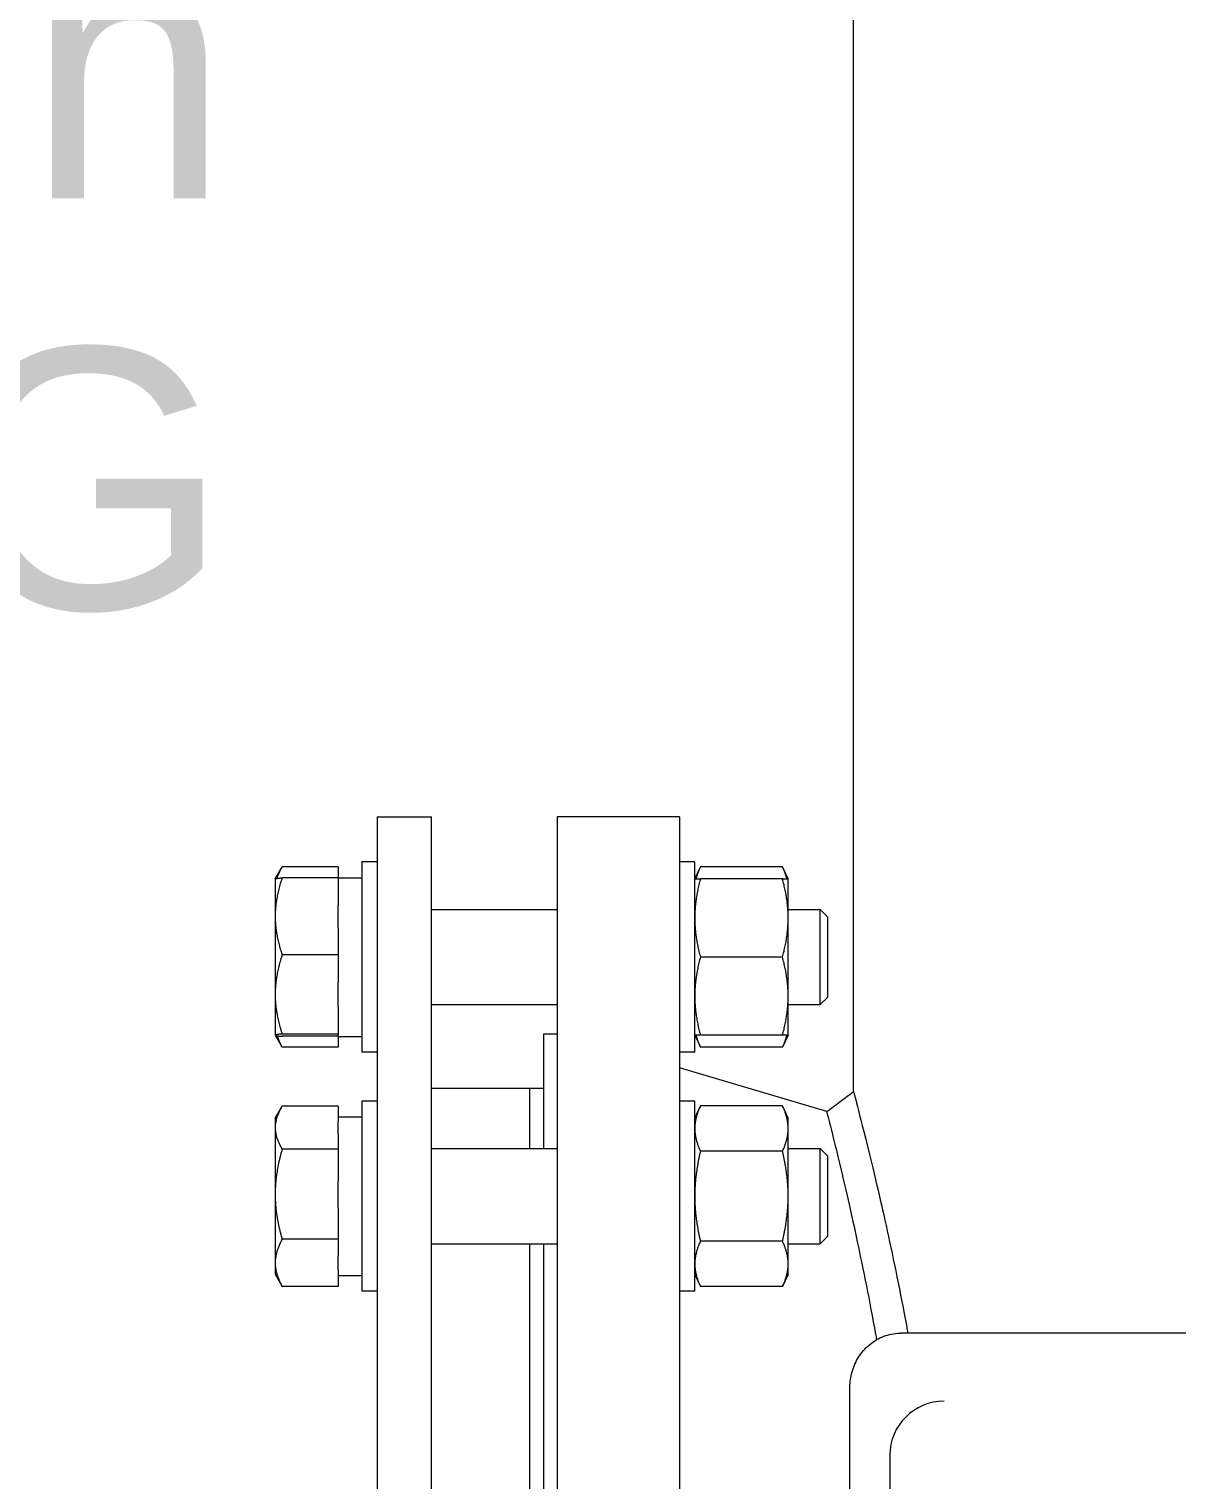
# Model space of a CAD drawing. Header units: inches. Extents: x 20 to 536, y 8 to 344.
# Drawn here: x 362.23 to 372.78, y 112.1 to 125.45 of the extents above; entities that cross this region are included whole.
import ezdxf

# ---------------------------------------------------------------- set-up
doc = ezdxf.new("R2010")
doc.units = ezdxf.units.IN
doc.header["$LTSCALE"] = 16
doc.header["$MEASUREMENT"] = 0
doc.layers.add('Symbol (ANSI)', color=7, linetype='Continuous', lineweight=25)
doc.layers.add('Visible (ANSI)', color=7, linetype='Continuous', lineweight=50)
doc.styles.add('MEMCOR Medium', font='arial.ttf')

msp = doc.modelspace()

# ---------------------------------------------------------------- linework, layer by layer
at = {"layer": 'Visible (ANSI)', "linetype": 'Continuous', "lineweight": 18}
for p, q in [((369.80777, 115.67351), (369.80777, 136.70412)), ((365.42748, 118.20079), (365.42748, 99.20079)), ((365.42748, 118.20079), (365.92748, 118.20079)), ((365.92748, 99.20079), (365.92748, 118.20079)), ((367.08248, 118.20079), (367.08248, 99.20079)), ((368.20748, 118.20079), (367.08248, 118.20079)), ((368.20748, 118.20079), (368.20748, 99.20079)), ((365.06785, 117.74084), (364.55392, 117.74084)), ((365.06785, 117.74084), (365.06785, 117.64066)), ((365.28685, 117.78616), (365.28685, 116.03616)), ((365.42748, 117.78616), (365.28685, 117.78616)), ((368.3481, 117.78616), (368.20748, 117.78616)), ((368.3481, 116.03616), (368.3481, 117.78616)), ((368.3481, 117.63016), (368.39997, 117.74139)), ((369.15523, 117.74139), (368.39997, 117.74139)), ((369.2071, 117.63016), (369.15523, 117.74139)), ((364.48973, 117.62991), (364.48986, 117.63014)), ((364.48973, 117.62991), (364.48973, 117.28607)), ((364.48986, 117.63014), (364.54722, 117.72949)), ((365.06785, 117.64011), (364.55392, 117.64011)), ((365.06785, 117.64011), (365.06785, 117.64066)), ((365.06785, 117.64066), (365.28685, 117.64066)), ((365.06785, 117.64011), (365.06785, 117.39252)), ((369.15523, 117.63016), (368.39997, 117.63016)), ((369.2071, 117.27066), (369.2071, 117.63016)), ((365.06785, 117.17961), (365.06785, 117.39252)), ((365.92748, 117.34866), (367.08248, 117.34866)), ((369.2071, 117.34866), (369.5017, 117.34866)), ((369.5017, 116.47366), (369.5017, 117.34866)), ((369.56785, 117.28251), (369.5017, 117.34866)), ((364.48973, 117.28607), (364.48973, 116.56755)), ((369.2071, 116.55166), (369.2071, 117.27066)), ((369.56785, 117.28251), (369.56785, 116.53981)), ((365.06785, 117.17961), (365.06785, 116.93202)), ((365.06785, 116.93202), (364.55392, 116.93202)), ((365.06785, 116.93202), (365.06785, 116.67714)), ((369.15523, 116.91116), (368.39997, 116.91116)), ((365.06785, 116.45795), (365.06785, 116.67714)), ((364.48973, 116.56755), (364.48973, 116.19264)), ((369.2071, 116.19216), (369.2071, 116.55166)), ((369.56785, 116.53981), (369.5017, 116.47366)), ((365.06785, 116.45795), (365.06785, 116.20307)), ((365.92748, 116.47366), (367.08248, 116.47366)), ((369.2071, 116.47366), (369.5017, 116.47366)), ((364.48973, 116.19264), (364.48973, 116.19241)), ((364.48973, 116.19241), (364.48986, 116.19218)), ((364.48986, 116.19218), (364.54722, 116.09284)), ((365.06785, 116.20307), (364.55392, 116.20307)), ((365.06785, 116.18221), (364.55392, 116.18221)), ((365.06785, 116.20307), (365.06785, 116.19577)), ((365.06785, 116.18166), (365.06785, 116.19577)), ((365.06785, 116.18166), (365.28685, 116.18166)), ((365.06785, 116.18166), (365.06785, 116.08148)), ((366.95748, 116.20079), (366.95748, 115.1487)), ((367.08248, 116.20079), (366.95748, 116.20079)), ((368.3481, 116.19216), (368.39997, 116.08093)), ((369.15523, 116.19216), (368.39997, 116.19216)), ((369.2071, 116.19216), (369.15523, 116.08093)), ((365.06785, 116.08148), (364.55392, 116.08148)), ((365.42748, 116.03616), (365.28685, 116.03616)), ((368.3481, 116.03616), (368.20748, 116.03616)), ((369.15523, 116.08093), (368.39997, 116.08093)), ((369.56142, 115.48953), (368.20748, 115.89079)), ((366.82748, 115.70079), (365.92748, 115.70079)), ((366.82748, 115.70079), (366.82748, 115.1487)), ((366.95748, 115.70079), (366.82748, 115.70079)), ((366.82748, 115.70079), (366.82748, 115.1487)), ((364.48973, 115.42995), (364.54722, 115.52952)), ((365.06785, 115.54088), (364.55392, 115.54088)), ((365.06785, 115.54088), (365.06785, 115.40214)), ((365.28685, 115.5862), (365.28685, 113.8362)), ((365.42748, 115.5862), (365.28685, 115.5862)), ((368.3481, 115.5862), (368.20748, 115.5862)), ((368.3481, 113.8362), (368.3481, 115.5862)), ((368.3481, 115.4302), (368.39997, 115.54143)), ((369.15523, 115.54143), (368.39997, 115.54143)), ((369.2071, 115.4302), (369.15523, 115.54143)), ((364.48973, 115.42995), (364.48973, 115.34249)), ((364.48973, 115.34249), (364.48973, 114.72927)), ((365.06785, 115.4407), (365.28685, 115.4407)), ((365.06785, 115.28284), (365.06785, 115.40214)), ((369.2071, 115.33387), (369.2071, 115.4302)), ((365.06785, 115.28284), (365.06785, 115.14411)), ((369.2071, 114.7112), (369.2071, 115.33387)), ((365.06785, 115.14411), (364.55392, 115.14411)), ((365.06785, 115.14411), (365.06785, 114.854)), ((365.92748, 115.1487), (367.08248, 115.1487)), ((369.15523, 115.12631), (368.39997, 115.12631)), ((369.2071, 115.1487), (369.5017, 115.1487)), ((369.5017, 114.2737), (369.5017, 115.1487)), ((369.56785, 115.08255), (369.5017, 115.1487)), ((369.56785, 115.08255), (369.56785, 114.33985)), ((365.06785, 114.60453), (365.06785, 114.854)), ((364.48973, 114.72927), (364.48973, 114.09797)), ((369.2071, 114.08853), (369.2071, 114.7112)), ((365.06785, 114.60453), (365.06785, 114.31443)), ((365.06785, 114.31443), (364.55392, 114.31443)), ((365.06785, 114.31443), (365.06785, 114.16306)), ((365.92748, 114.2737), (367.08248, 114.2737)), ((366.82748, 114.2737), (366.82748, 111.33825)), ((366.82748, 114.2737), (366.82748, 111.33825)), ((366.95748, 114.2737), (366.95748, 111.33825)), ((369.15523, 114.29608), (368.39997, 114.29608)), ((369.2071, 114.2737), (369.5017, 114.2737)), ((369.56785, 114.33985), (369.5017, 114.2737)), ((365.06785, 114.03289), (365.06785, 114.16306)), ((364.48973, 114.09797), (364.48973, 113.99245)), ((365.06785, 114.03289), (365.06785, 113.88152)), ((369.2071, 113.9922), (369.2071, 114.08853)), ((364.48973, 113.99245), (364.54722, 113.89288)), ((365.06785, 113.88152), (364.55392, 113.88152)), ((365.06785, 113.9817), (365.28685, 113.9817)), ((368.3481, 113.9922), (368.39997, 113.88097)), ((369.15523, 113.88097), (368.39997, 113.88097)), ((369.2071, 113.9922), (369.15523, 113.88097)), ((365.42748, 113.8362), (365.28685, 113.8362)), ((368.3481, 113.8362), (368.20748, 113.8362)), ((382.7992, 113.45079), (370.24183, 113.45079)), ((369.77532, 96.20079), (369.77532, 112.95079)), ((370.14135, 112.32579), (370.14135, 96.82579))]:
    msp.add_line(p, q, dxfattribs=at)
msp.add_arc((370.64135, 112.32579), 0.5, 90, 180, dxfattribs=at)
for points, weights in [([(364.55392, 117.74084), (364.52007, 117.68478), (364.50437, 117.63453)], [1.01001874936, 1.02721658286, 1.02385469408]), ([(368.39997, 117.74139), (368.37262, 117.68274), (368.35993, 117.63016)], [1, 1.01965956375, 1.01895290532]), ([(369.19527, 117.63016), (369.18258, 117.68274), (369.15523, 117.74139)], [1.01895290532, 1.01965956375, 1]), ([(364.55392, 117.64011), (364.48973, 117.45038), (364.48973, 117.28607)], [1.01001874936, 1.04314139574, 1]), ([(364.48986, 117.63014), (364.49253, 117.63477), (364.55392, 117.64011)], [1.00373289337, 1.04164895705, 1.01001874936]), ([(368.3481, 117.63016), (368.3481, 117.63016), (368.39997, 117.63016)], [1, 1.0379548493, 1]), ([(368.39997, 117.63016), (368.3481, 117.43751), (368.3481, 117.27066)], [1, 1.0379548493, 1]), ([(369.2071, 117.27066), (369.2071, 117.43751), (369.15523, 117.63016)], [1, 1.0379548493, 1]), ([(369.15523, 117.63016), (369.2071, 117.63016), (369.2071, 117.63016)], [1, 1.0379548493, 1]), ([(364.48973, 117.28607), (364.48973, 117.12176), (364.55392, 116.93202)], [1, 1.04314139574, 1.01001874936]), ([(368.3481, 117.27066), (368.3481, 117.10382), (368.39997, 116.91116)], [1, 1.0379548493, 1]), ([(369.15523, 116.91116), (369.2071, 117.10382), (369.2071, 117.27066)], [1, 1.0379548493, 1]), ([(364.55392, 116.93202), (364.48973, 116.7367), (364.48973, 116.56755)], [1.01001874936, 1.04314139574, 1]), ([(368.39997, 116.91116), (368.3481, 116.71851), (368.3481, 116.55166)], [1, 1.0379548493, 1]), ([(369.2071, 116.55166), (369.2071, 116.71851), (369.15523, 116.91116)], [1, 1.0379548493, 1]), ([(364.48973, 116.56755), (364.48973, 116.39839), (364.55392, 116.20307)], [1, 1.04314139574, 1.01001874936]), ([(368.3481, 116.55166), (368.3481, 116.38482), (368.39997, 116.19216)], [1, 1.0379548493, 1]), ([(369.15523, 116.19216), (369.2071, 116.38482), (369.2071, 116.55166)], [1, 1.0379548493, 1]), ([(364.55392, 116.20307), (364.48973, 116.19748), (364.48973, 116.19264)], [1.01001874936, 1.04314139574, 1]), ([(364.48973, 116.19264), (364.48973, 116.1878), (364.55392, 116.18221)], [1, 1.04314139574, 1.01001874936]), ([(364.50742, 116.18731), (364.52315, 116.13709), (364.55392, 116.08148)], [1.02429968931, 1.02563189319, 1.01001874936]), ([(368.39997, 116.19216), (368.3481, 116.19216), (368.3481, 116.19216)], [1, 1.0379548493, 1]), ([(368.35993, 116.19216), (368.37262, 116.13958), (368.39997, 116.08093)], [1.01895290532, 1.01965956375, 1]), ([(369.15523, 116.08093), (369.18258, 116.13958), (369.19527, 116.19216)], [1, 1.01965956375, 1.01895290532]), ([(369.2071, 116.19216), (369.2071, 116.19216), (369.15523, 116.19216)], [1, 1.0379548493, 1]), ([(364.55392, 116.08148), (364.55047, 116.0872), (364.54722, 116.09284)], [1.01001874936, 1.01174639157, 1.01326655323]), ([(364.55392, 115.54088), (364.48973, 115.43456), (364.48973, 115.34249)], [1.01001874936, 1.04314139574, 1]), ([(368.39997, 115.54143), (368.3481, 115.4302), (368.3481, 115.33387)], [1, 1.0379548493, 1]), ([(369.2071, 115.33387), (369.2071, 115.4302), (369.15523, 115.54143)], [1, 1.0379548493, 1]), ([(364.48973, 115.34249), (364.48973, 115.25042), (364.55392, 115.14411)], [1, 1.04314139574, 1.01001874936]), ([(368.3481, 115.33387), (368.3481, 115.23754), (368.39997, 115.12631)], [1, 1.0379548493, 1]), ([(369.15523, 115.12631), (369.2071, 115.23754), (369.2071, 115.33387)], [1, 1.0379548493, 1]), ([(364.55392, 115.14411), (364.48973, 114.92179), (364.48973, 114.72927)], [1.01001874936, 1.04314139574, 1]), ([(368.39997, 115.12631), (368.3481, 114.90386), (368.3481, 114.7112)], [1, 1.0379548493, 1]), ([(369.2071, 114.7112), (369.2071, 114.90386), (369.15523, 115.12631)], [1, 1.0379548493, 1]), ([(364.48973, 114.72927), (364.48973, 114.53674), (364.55392, 114.31443)], [1, 1.04314139574, 1.01001874936]), ([(368.3481, 114.7112), (368.3481, 114.51854), (368.39997, 114.29608)], [1, 1.0379548493, 1]), ([(369.15523, 114.29608), (369.2071, 114.51854), (369.2071, 114.7112)], [1, 1.0379548493, 1]), ([(364.55392, 114.31443), (364.48973, 114.19843), (364.48973, 114.09797)], [1.01001874936, 1.04314139574, 1]), ([(368.39997, 114.29608), (368.3481, 114.18486), (368.3481, 114.08853)], [1, 1.0379548493, 1]), ([(369.2071, 114.08853), (369.2071, 114.18486), (369.15523, 114.29608)], [1, 1.0379548493, 1]), ([(364.48973, 114.09797), (364.48973, 113.99752), (364.55392, 113.88152)], [1, 1.04314139574, 1.01001874936]), ([(368.3481, 114.08853), (368.3481, 113.9922), (368.39997, 113.88097)], [1, 1.0379548493, 1]), ([(369.15523, 113.88097), (369.2071, 113.9922), (369.2071, 114.08853)], [1, 1.0379548493, 1]), ([(364.55392, 113.88152), (364.55047, 113.88724), (364.54722, 113.89288)], [1.01001874936, 1.01174639157, 1.01326655323])]:
    msp.add_rational_spline(points, weights, degree=2, dxfattribs=at)
msp.add_open_spline([(369.56142, 115.48953), (369.64353, 115.55086), (369.72566, 115.61218), (369.80777, 115.67351)], degree=3, dxfattribs=at)
for points, knots in [([(369.80777, 115.67351), (369.80777, 115.67351), (369.8197, 115.62893), (369.86795, 115.44345), (369.90423, 115.30261), (369.99483, 114.93321), (370.04916, 114.70434), (370.16515, 114.17921), (370.22671, 113.88293), (370.29322, 113.5305), (370.30061, 113.49093), (370.30801, 113.45078)], [26.29738966, 26.29738966, 26.29738966, 26.29738966, 29.60046116, 29.60046116, 32.90353267, 32.90353267, 36.20660418, 36.20660418, 39.50967568, 39.50967568, 39.92029006, 39.92029006, 39.92029006, 39.92029006]), ([(369.56142, 115.48953), (369.56142, 115.48953), (369.57262, 115.44624), (369.61793, 115.26601), (369.65201, 115.12912), (369.73714, 114.76996), (369.78819, 114.54738), (369.8972, 114.03653), (369.95505, 113.74823), (370.0138, 113.42587), (370.01696, 113.40848), (370.02011, 113.39097)], [25.61171668, 25.61171668, 25.61171668, 25.61171668, 28.82808834, 28.82808834, 32.04446, 32.04446, 35.26083167, 35.26083167, 38.47720333, 38.47720333, 38.65925213, 38.65925213, 38.65925213, 38.65925213]), ([(369.77532, 112.95079), (369.77532, 112.99964), (369.78197, 113.04851), (369.80856, 113.14302), (369.82853, 113.18869), (369.88161, 113.27306), (369.91478, 113.31176), (369.99287, 113.37728), (370.03782, 113.40407), (370.13239, 113.43967), (370.18149, 113.44942), (370.23455, 113.45075), (370.23819, 113.45079), (370.24183, 113.45079)], [3.14159265, 3.14159265, 3.14159265, 3.14159265, 3.45575192, 3.45575192, 3.76991118, 3.76991118, 4.08407045, 4.08407045, 4.39721764, 4.39721764, 4.69077188, 4.69077188, 4.71238898, 4.71238898, 4.71238898, 4.71238898])]:
    msp.add_open_spline(points, degree=3, knots=knots, dxfattribs=at)

# ---------------------------------------------------------------- texts
at = {"layer": 'Symbol (ANSI)', "insert": (364.06944, 133.84554), "char_height": 2.4000001, "width": 34.0975634, "attachment_point": 3, "line_spacing_factor": 0.944221, "style": 'MEMCOR Medium'}
msp.add_mtext('\\fArial|b0|i0;10in [DN250]\\P\\fArial|b0|i0;EFFLUENT CONN.\\P\\fArial|b0|i0;W/8in\\P\\fArial|b0|i0;REDUCING BUSHING', dxfattribs=at)

doc.saveas('drawing.dxf')
